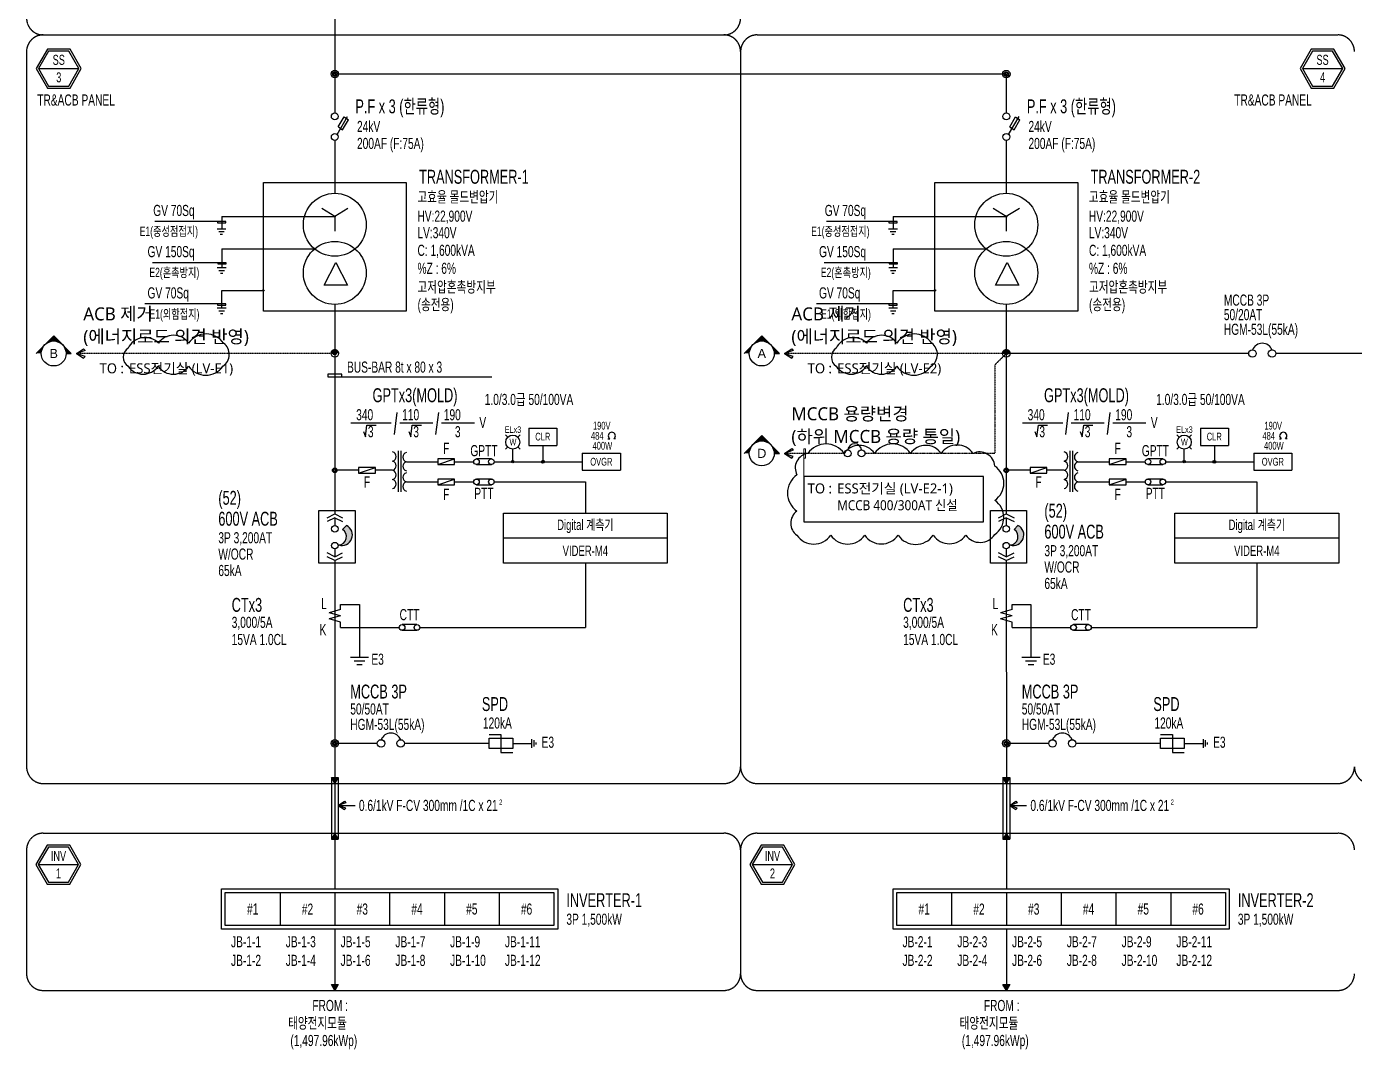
# Model space of a CAD drawing. Header units: millimetres. Extents: x 3366 to 510398, y 0 to 56757.
# Drawn here: x 183297 to 219092, y 2543 to 30112 of the extents above; entities that cross this region are included whole.
import ezdxf
from ezdxf.enums import TextEntityAlignment as Align

# ---------------------------------------------------------------- set-up
doc = ezdxf.new("R2010")
doc.units = ezdxf.units.MM
for name, pattern in [('C4', [19, 16, -1, 1, -1]), ('LD3', [5.5, 3.5, -1, 0, -1]), ('LH2', [2.75, 2, -0.75])]:
    doc.linetypes.add(name, pattern=pattern)
for name, color, linetype in [('E-ELEC', 3, 'Continuous'), ('E-LINE', 4, 'Continuous'), ('E-TABL', 1, 'Continuous'), ('E-TEXT', 7, 'Continuous')]:
    doc.layers.add(name, color=color, linetype=linetype)
doc.styles.add('aar', font='arial.ttf')
doc.styles.add('GHS', font='', dxfattribs={"width": 0.7})
doc.styles.add('MG', font='malgun.ttf')
doc.styles.get('GHS').set_extended_font_data('Gulim')

msp = doc.modelspace()

# ---------------------------------------------------------------- hatches: boundary and pattern name
at = {"layer": 'E-ELEC'}
for points in [[(191921.3, 16663.6), (191816.3, 16558.6, -0.7207592), (191711.3, 16138.8, 0.9260311)], [(210021.9, 16663.6), (209916.9, 16558.6, -0.7207592), (209811.9, 16138.8, 0.9260311)]]:
    msp.add_hatch(color=8, dxfattribs=at).paths.add_polyline_path(points)
at = {"layer": 'E-LINE'}
for points in [[(191608.1, 9710.7), (191517.2, 9868.2), (191699, 9868.2)], [(209708.7, 9710.7), (209617.8, 9868.2), (209799.6, 9868.2)], [(191608.1, 8370.8), (191517.2, 8213.3), (191699, 8213.3)], [(209708.7, 8370.8), (209617.8, 8213.3), (209799.6, 8213.3)], [(191608.1, 4133.5), (191517.2, 4291), (191699, 4291)], [(209708.7, 4133.5), (209617.8, 4291), (209799.6, 4291)]]:
    msp.add_hatch(color=8, dxfattribs=at).paths.add_polyline_path(points)

# ---------------------------------------------------------------- linework, layer by layer
at = {"color": 8}
for p, q in [((188668.5, 24856.6), (186755.4, 24856.6)), ((188444.6, 24856.2), (188444.6, 24824.3)), ((188444.6, 24824.3), (188668.5, 24824.3)), ((188668.5, 24824.3), (188668.5, 24856.6)), ((206769.1, 24856.6), (204856, 24856.6)), ((206545.2, 24856.2), (206545.2, 24824.3)), ((206545.2, 24824.3), (206769.1, 24824.3)), ((206769.1, 24824.3), (206769.1, 24856.6)), ((188675, 23747.1), (186693.8, 23747.1)), ((188451, 23746.7), (188451, 23714.8)), ((188451, 23714.8), (188675, 23714.8)), ((188675, 23714.8), (188675, 23747.1)), ((206775.5, 23747.1), (204794.4, 23747.1)), ((206551.6, 23746.7), (206551.6, 23714.8)), ((206551.6, 23714.8), (206775.5, 23714.8)), ((206775.5, 23714.8), (206775.5, 23747.1)), ((188668.5, 22635.2), (186486.2, 22635.2)), ((188444.6, 22634.7), (188444.6, 22602.8)), ((188444.6, 22602.8), (188668.5, 22602.8)), ((188668.5, 22602.8), (188668.5, 22635.2)), ((206769.1, 22635.2), (204586.8, 22635.2)), ((206545.2, 22634.7), (206545.2, 22602.8)), ((206545.2, 22602.8), (206769.1, 22602.8)), ((206769.1, 22602.8), (206769.1, 22635.2)), ((191799.6, 20739), (191413.8, 20739)), ((191413.8, 20739), (191413.8, 20672.4)), ((191413.8, 20672.4), (195842.8, 20672.4)), ((191799.6, 20676), (191799.6, 20739))]:
    msp.add_line(p, q, dxfattribs=at)
at = {"color": 6}
for points in [[(186031.7, 20955.4, 0.5205671), (186846.3, 20955.4, 0.5205671), (187666.1, 20955.4, 0.5205671), (188589.9, 20955.4, 0.5205671), (188608.5, 21580.8, 0.5205671), (187665.2, 21580.8, 0.5205671), (186852.3, 21580.8, 0.5205671), (186031.7, 21442.3, 0.5205671)], [(205119.3, 20955.4, 0.5205671), (205933.9, 20955.4, 0.5205671), (206753.8, 20955.4, 0.5205671), (207677.5, 20955.4, 0.5205671), (207696.2, 21580.8, 0.5205671), (206752.8, 21580.8, 0.5205671), (205939.9, 21580.8, 0.5205671), (205119.3, 21442.3, 0.5205671)], [(204063.7, 16401.2, 0.5205671), (204973, 16401.2, 0.5205671), (205890, 16401.2, 0.5205671), (206790.5, 16401.2, 0.5205671), (207736, 16401.2, 0.5205671), (208614.9, 16401.2, 0.5205671), (209400, 16425.5, 0.5205671), (209400, 17342, 0.5205671), (209400, 18267.7, 0.5205671), (208812.5, 18608.7, 0.5205671), (207948.5, 18608.7, 0.5205671), (207127.1, 18608.7, 0.5205671), (206156.8, 18608.7, 0.5205671), (205333.3, 18608.7, 0.5205671), (204361.4, 18608.7, 0.5205671), (204063.7, 18028.1, 0.5205671), (204063.7, 17049.9, 0.5205671)]]:
    msp.add_lwpolyline(points, format="xyb", close=True, dxfattribs=at)
at = {"layer": 'E-ELEC', "color": 8}
for p, q in [((191667.3, 27205.3), (191950.1, 27690.2)), ((191701.1, 27407.7), (191857.8, 27676.2)), ((191817.4, 27332), (191973.9, 27600.3)), ((209767.8, 27205.3), (210050.7, 27690.2)), ((209801.7, 27407.7), (209958.3, 27676.2)), ((209918, 27332), (210074.5, 27600.3)), ((193314.8, 18677.5), (193314.8, 17576.1)), ((193387.8, 18677.5), (193387.8, 17576.1)), ((211415.4, 18677.5), (211415.4, 17576.1)), ((211488.4, 18677.5), (211488.4, 17576.1)), ((194381, 18459), (194381, 18307)), ((194837, 18459), (194381, 18459)), ((194381, 18307), (194837, 18307)), ((194837, 18307), (194837, 18459)), ((212481.6, 18459), (212481.6, 18307)), ((212937.6, 18459), (212481.6, 18459)), ((212481.6, 18307), (212937.6, 18307)), ((212937.6, 18307), (212937.6, 18459)), ((192246.6, 18227.5), (192246.6, 18075.5)), ((192702.6, 18227.5), (192246.6, 18227.5)), ((192246.6, 18075.5), (192702.6, 18075.5)), ((192702.6, 18075.5), (192702.6, 18227.5)), ((194381, 17915.5), (194381, 17763.5)), ((194837, 17915.5), (194381, 17915.5)), ((194837, 17763.5), (194837, 17915.5)), ((210347.2, 18227.5), (210347.2, 18075.5)), ((210803.2, 18227.5), (210347.2, 18227.5)), ((210347.2, 18075.5), (210803.2, 18075.5)), ((210803.2, 18075.5), (210803.2, 18227.5)), ((212481.6, 17915.5), (212481.6, 17763.5)), ((212937.6, 17915.5), (212481.6, 17915.5)), ((212937.6, 17763.5), (212937.6, 17915.5)), ((194381, 17763.5), (194837, 17763.5)), ((212481.6, 17763.5), (212937.6, 17763.5)), ((191396.4, 16873.6), (191606.4, 16978.5)), ((191606.4, 16873.6), (191396.4, 16768.6)), ((191606.4, 16978.5), (191816.3, 16873.6)), ((191606.4, 16873.6), (191606.4, 16663.6)), ((191606.4, 16873.6), (191816.3, 16768.6)), ((209497, 16873.6), (209707, 16978.5)), ((209707, 16873.6), (209497, 16768.6)), ((209707, 16978.5), (209916.9, 16873.6)), ((209707, 16873.6), (209707, 16663.6)), ((209707, 16873.6), (209916.9, 16768.6)), ((191816.3, 16558.6), (191921.3, 16663.6)), ((209916.9, 16558.6), (210021.9, 16663.6)), ((191606.4, 15823.8), (191396.4, 15928.8)), ((191606.4, 15718.9), (191396.4, 15823.8)), ((191606.4, 16033.8), (191606.4, 15823.8)), ((191606.4, 15823.8), (191816.3, 15928.8)), ((191606.4, 15718.9), (191816.3, 15823.8)), ((209707, 15823.8), (209497, 15928.8)), ((209707, 15718.9), (209497, 15823.8)), ((209707, 16033.8), (209707, 15823.8)), ((209707, 15823.8), (209916.9, 15928.8)), ((209707, 15718.9), (209916.9, 15823.8)), ((192752.3, 10790.9), (191606.4, 10790.9)), ((195762.7, 10790.9), (193482.1, 10790.9)), ((196402.8, 10790.9), (196919.2, 10790.9)), ((196919.2, 10675.7), (196919.2, 10906)), ((196976.8, 10704.5), (196976.8, 10877.2)), ((197034.3, 10762.1), (197034.3, 10819.6)), ((210852.9, 10790.9), (209707, 10790.9)), ((213863.3, 10790.9), (211582.7, 10790.9)), ((214503.4, 10790.9), (215019.8, 10790.9)), ((215019.8, 10675.7), (215019.8, 10906)), ((215077.4, 10704.5), (215077.4, 10877.2)), ((215134.9, 10762.1), (215134.9, 10819.6)), ((188655, 6772.4), (197514.2, 6772.4)), ((206755.6, 6772.4), (215614.8, 6772.4))]:
    msp.add_line(p, q, dxfattribs=at)
at = {"layer": 'E-ELEC', "color": 8, "linetype": 'Continuous'}
for p, q in [((191857.8, 27676.2), (191974.7, 27600.5)), ((209958.3, 27676.2), (210075.2, 27600.5)), ((191701.7, 27407.5), (191817.6, 27332.4)), ((209802.3, 27407.5), (209918.2, 27332.4)), ((194381, 18307), (194837, 18459)), ((212481.6, 18307), (212937.6, 18459)), ((192246.6, 18075.5), (192702.6, 18227.5)), ((194381, 17763.5), (194837, 17915.5)), ((210347.2, 18075.5), (210803.2, 18227.5)), ((212481.6, 17763.5), (212937.6, 17915.5))]:
    msp.add_line(p, q, dxfattribs=at)
at = {"layer": 'E-ELEC'}
for p, q in [((183555.2, 21300.6), (184028.3, 21780.5)), ((184501.3, 21300.6), (184028.3, 21780.5)), ((202642.8, 21300.6), (203115.9, 21780.5)), ((203589, 21300.6), (203115.9, 21780.5)), ((184365.3, 21300.6), (184501.3, 21300.6)), ((203452.9, 21300.6), (203589, 21300.6)), ((202642.8, 18608.7), (203115.9, 19088.7)), ((203589, 18608.7), (203115.9, 19088.7)), ((203452.9, 18608.7), (203589, 18608.7))]:
    msp.add_line(p, q, dxfattribs=at)
at = {"layer": 'E-ELEC', "color": 8, "ltscale": 10}
for p, q in [((195762.7, 11034.7), (196082.8, 11034.7)), ((196082.8, 11034.7), (196082.8, 10547)), ((213863.3, 11034.7), (214183.3, 11034.7)), ((214183.3, 11034.7), (214183.3, 10547)), ((196082.8, 10547), (196402.8, 10547)), ((214183.3, 10547), (214503.4, 10547))]:
    msp.add_line(p, q, dxfattribs=at)
at = {"layer": 'E-ELEC', "color": 8, "ltscale": 10, "elevation": 0}
for points in [[(195762.7, 10928.2), (196402.8, 10928.2), (196402.8, 10653.5), (195762.7, 10653.5)], [(213863.3, 10928.2), (214503.4, 10928.2), (214503.4, 10653.5), (213863.3, 10653.5)]]:
    msp.add_lwpolyline(points, close=True, dxfattribs=at)
at = {"layer": 'E-ELEC', "color": 8, "elevation": 0}
for points in [[(188555, 6872.4), (197614.2, 6872.4), (197614.2, 5781.1), (188555, 5781.1)], [(206655.6, 6872.4), (215714.8, 6872.4), (215714.8, 5781.1), (206655.6, 5781.1)]]:
    msp.add_lwpolyline(points, close=True, dxfattribs=at)
for points in [[(197514.2, 5881.1), (188655, 5881.1), (188655, 6772.4)], [(190131.6, 6772.4), (190131.6, 5881.1)], [(191608.1, 6772.4), (191608.1, 5881.1)], [(193084.6, 6772.4), (193084.6, 5881.1)], [(194561.2, 6772.4), (194561.2, 5881.1)], [(196037.7, 6772.4), (196037.7, 5881.1)], [(197514.2, 6772.4), (197514.2, 5881.1)], [(215614.8, 5881.1), (206755.6, 5881.1), (206755.6, 6772.4)], [(208232.2, 6772.4), (208232.2, 5881.1)], [(209708.7, 6772.4), (209708.7, 5881.1)], [(211185.2, 6772.4), (211185.2, 5881.1)], [(212661.7, 6772.4), (212661.7, 5881.1)], [(214138.3, 6772.4), (214138.3, 5881.1)], [(215614.8, 6772.4), (215614.8, 5881.1)]]:
    msp.add_lwpolyline(points, dxfattribs=at)
at = {"layer": 'E-ELEC', "color": 8}
for centre, radius in [((191606.4, 28830.7), 100.8), ((191606.4, 28830.7), 40.3), ((209707, 28830.7), 100.8), ((209707, 28830.7), 40.3), ((191606.4, 27690.2), 92.4), ((209707, 27690.2), 92.4), ((191606.4, 27135.8), 92.4), ((209707, 27135.8), 92.4), ((191606.4, 24769.4), 848.2), ((209707, 24769.4), 848.2), ((191606.4, 23470.4), 848.2), ((209707, 23470.4), 848.2), ((216341.6, 21300.6), 100.3), ((216870.9, 21300.6), 100.3), ((191606.4, 18151.5), 53.5), ((209707, 18151.5), 53.5), ((191606.4, 16576.1), 87.5), ((209707, 16576.1), 87.5), ((191606.4, 16121.3), 87.5), ((209707, 16121.3), 87.5), ((191606.4, 10790.9), 100.8), ((191606.4, 10790.9), 40.3), ((192852.6, 10790.9), 100.3), ((193381.8, 10790.9), 100.3), ((209707, 10790.9), 100.8), ((209707, 10790.9), 40.3), ((210953.2, 10790.9), 100.3), ((211482.4, 10790.9), 100.3)]:
    msp.add_circle(centre, radius, dxfattribs=at)
at = {"layer": 'E-ELEC', "linetype": 'Continuous'}
for centre in [(184028.3, 21300.6), (203115.9, 21300.6), (203115.9, 18608.7)]:
    msp.add_circle(centre, 337, dxfattribs=at)
at = {"layer": 'E-ELEC', "color": 7}
for centre, radius in [((191606.4, 21300.6), 100.8), ((191606.4, 21300.6), 40.3), ((209707, 21300.6), 100.8), ((209707, 21300.6), 40.3)]:
    msp.add_circle(centre, radius, dxfattribs=at)
at = {"layer": 'E-ELEC'}
for centre in [(205433.9, 18608.7), (205803.6, 18608.7)]:
    msp.add_circle(centre, 93.6, dxfattribs=at)
at = {"layer": 'E-ELEC', "color": 8}
for centre, radius, start, end in [((216606.3, 21288.8), 287.4, 22.9493, 157.0507), ((193134.5, 18522.1), 127.4, 284.17223, 75.82777), ((193568.1, 18506.5), 127.4, 104.17223, 255.82777), ((211235.1, 18522.1), 127.4, 284.17223, 75.82777), ((211668.7, 18506.5), 127.4, 104.17223, 255.82777), ((193134.5, 18275), 127.4, 284.17223, 75.82777), ((193568.1, 18259.4), 127.4, 104.17223, 255.82777), ((211235.1, 18275), 127.4, 284.17223, 75.82777), ((211668.7, 18259.4), 127.4, 104.17223, 255.82777), ((193134.5, 18027.9), 127.4, 284.17223, 75.82777), ((193134.5, 17780.8), 127.4, 284.17223, 75.82777), ((193568.1, 17963.1), 127.4, 104.17223, 255.82777), ((211235.1, 18027.9), 127.4, 284.17223, 75.82777), ((211235.1, 17780.8), 127.4, 284.17223, 75.82777), ((211668.7, 17963.1), 127.4, 104.17223, 255.82777), ((193568.1, 17716), 127.4, 104.17223, 255.82777), ((211668.7, 17716), 127.4, 104.17223, 255.82777), ((191796.1, 16409.3), 283.5, 252.5973, 63.79989), ((191693.9, 16366.2), 228.1, 274.39871, 57.52881), ((209896.7, 16409.3), 283.5, 252.5973, 63.79989), ((209794.4, 16366.2), 228.1, 274.39871, 57.52881), ((193117.2, 10779.1), 287.4, 22.9493, 157.0507), ((211217.8, 10779.1), 287.4, 22.9493, 157.0507)]:
    msp.add_arc(centre, radius, start, end, dxfattribs=at)
at = {"layer": 'E-ELEC'}
msp.add_arc((205618.8, 18679.6), 186.2, 6.97298, 173.02702, dxfattribs=at)
for points in [[(183555.2, 21300.6), (183691.2, 21300.6), (183782.3, 21531)], [(183794.3, 21543.1), (184028.3, 21637.6), (184028.3, 21780.5)], [(184262.3, 21543.1), (184028.3, 21637.6), (184028.3, 21780.5)], [(184501.3, 21300.6), (184365.3, 21300.6), (184274.2, 21531)], [(202642.8, 21300.6), (202778.8, 21300.6), (202870, 21531)], [(202881.9, 21543.1), (203115.9, 21637.6), (203115.9, 21780.5)], [(203349.9, 21543.1), (203115.9, 21637.6), (203115.9, 21780.5)], [(203589, 21300.6), (203452.9, 21300.6), (203361.8, 21531)], [(202881.9, 18851.2), (203115.9, 18945.7), (203115.9, 19088.7)], [(203349.9, 18851.2), (203115.9, 18945.7), (203115.9, 19088.7)], [(202642.8, 18608.7), (202778.8, 18608.7), (202870, 18839.1)], [(203589, 18608.7), (203452.9, 18608.7), (203361.8, 18839.1)]]:
    msp.add_solid(points, dxfattribs=at)
at = {"layer": 'E-LINE', "color": 8}
for p, q in [((191606.4, 34849.6), (191606.4, 27782.6)), ((209707, 28830.7), (191606.4, 28830.7)), ((209707, 28830.7), (209707, 27782.6)), ((191606.4, 27043.4), (191606.4, 25617.6)), ((209707, 27043.4), (209707, 25617.6)), ((216241.4, 21300.6), (209707, 21300.6)), ((222287.8, 21300.6), (216971.2, 21300.6)), ((191606.4, 15718.9), (191608.1, 9710.7)), ((209707, 15718.9), (209708.7, 9710.7)), ((209708.7, 9710.7), (209617.8, 9868.2)), ((209617.8, 9868.2), (209799.6, 9868.2)), ((209799.6, 9868.2), (209708.7, 9710.7)), ((209708.7, 8370.8), (209617.8, 8213.3)), ((209799.6, 8213.3), (209708.7, 8370.8)), ((191608.1, 8213.3), (191608.1, 6872.4)), ((209617.8, 8213.3), (209799.6, 8213.3)), ((209708.7, 8213.3), (209708.7, 6872.4)), ((191608.1, 5781.1), (191608.1, 4133.5)), ((209708.7, 5781.1), (209708.7, 4133.5))]:
    msp.add_line(p, q, dxfattribs=at)
at = {"layer": 'E-LINE', "color": 8, "linetype": 'Continuous'}
for p, q in [((191606.4, 22622.1), (191606.4, 16978.5)), ((209707, 22622.1), (209707, 16978.5))]:
    msp.add_line(p, q, dxfattribs=at)
at = {"layer": 'E-LINE'}
for p, q in [((184645, 21300.6), (184834, 21427.3)), ((184877.3, 21384), (184645, 21300.6)), ((184645, 21300.6), (184834, 21173.8)), ((184877.3, 21217.1), (184645, 21300.6)), ((184834, 21427.3), (184877.3, 21384)), ((184834, 21173.8), (184877.3, 21217.1)), ((203732.6, 21300.6), (203921.7, 21427.3)), ((203964.9, 21384), (203732.6, 21300.6)), ((203732.6, 21300.6), (203921.7, 21173.8)), ((203964.9, 21217.1), (203732.6, 21300.6)), ((203921.7, 21427.3), (203964.9, 21384)), ((203921.7, 21173.8), (203964.9, 21217.1)), ((203732.6, 18608.7), (203921.7, 18735.4)), ((203964.9, 18692.1), (203732.6, 18608.7)), ((203921.7, 18735.4), (203964.9, 18692.1)), ((203732.6, 18608.7), (203921.7, 18482)), ((203964.9, 18525.2), (203732.6, 18608.7)), ((203921.7, 18482), (203964.9, 18525.2))]:
    msp.add_line(p, q, dxfattribs=at)
at = {"layer": 'E-LINE', "color": 8, "linetype": 'LH2'}
for p, q in [((191608.1, 9710.7), (191608.1, 8370.8)), ((209708.7, 9710.7), (209708.7, 8370.8))]:
    msp.add_line(p, q, dxfattribs=at)
at = {"layer": 'E-LINE', "linetype": 'LD3', "ltscale": 2, "elevation": 0}
for points in [[(191606.4, 21300.6), (184645, 21300.6)], [(209707, 21300.6), (203732.6, 21300.6)], [(209707, 21300.6), (209400, 20993.6), (209400, 18608.7), (205897.2, 18608.7)], [(205340.3, 18608.7), (203732.6, 18608.7)]]:
    msp.add_lwpolyline(points, dxfattribs=at)
at = {"layer": 'E-LINE', "color": 8, "elevation": 0}
for points in [[(191608.1, 9710.7), (191517.2, 9868.2), (191699, 9868.2)], [(191608.1, 8370.8), (191517.2, 8213.3), (191699, 8213.3)], [(191608.1, 4133.5), (191517.2, 4291), (191699, 4291)], [(209708.7, 4133.5), (209617.8, 4291), (209799.6, 4291)]]:
    msp.add_lwpolyline(points, close=True, dxfattribs=at)
at = {"layer": 'E-LINE', "color": 8}
for centre in [(191606.4, 18151.5), (209707, 18151.5)]:
    msp.add_circle(centre, 63, dxfattribs=at)
at = {"layer": 'E-TABL', "color": 8, "linetype": 'C4'}
for p, q in [((183746.8, 29886.6), (202093.9, 29886.6)), ((202993.9, 29886.6), (218641.9, 29886.6)), ((183296.8, 29436.6), (183296.8, 10160.7)), ((202543.9, 29436.6), (202543.9, 10160.7)), ((183746.8, 9710.7), (202093.9, 9710.7)), ((202993.9, 9710.7), (218641.9, 9710.7)), ((183746.8, 8370.8), (202093.9, 8370.8)), ((202993.9, 8370.8), (218641.9, 8370.8)), ((183296.8, 7920.8), (183296.8, 4583.5)), ((202543.9, 7920.8), (202543.9, 4583.5)), ((183746.8, 4133.5), (202093.9, 4133.5)), ((202993.9, 4133.5), (218641.9, 4133.5))]:
    msp.add_line(p, q, dxfattribs=at)
at = {"layer": 'E-TABL', "color": 8, "linetype": 'Continuous'}
for p, q in [((183620.6, 28979), (184709.5, 28979)), ((217688, 28979), (218776.9, 28979)), ((189681.8, 25907.1), (193530.9, 25907.1)), ((189681.8, 22444.8), (189681.8, 25907.1)), ((193530.9, 25907.1), (193530.9, 22444.8)), ((191606.4, 24993.1), (191252.9, 25210.5)), ((191958.1, 25206.1), (191606.4, 24993.1)), ((209707, 24993.1), (209353.5, 25210.5)), ((210058.7, 25206.1), (209707, 24993.1)), ((191606.4, 24993.1), (191606.4, 24596.8)), ((209707, 24993.1), (209707, 24596.8)), ((191317.2, 23143), (191631.6, 23756.6)), ((191631.6, 23756.6), (191946, 23143)), ((209417.8, 23143), (209732.2, 23756.6)), ((209732.2, 23756.6), (210046.6, 23143)), ((191946, 23143), (191317.2, 23143)), ((210046.6, 23143), (209417.8, 23143)), ((193530.9, 22444.8), (189681.8, 22444.8)), ((191177.9, 17068.6), (192155.3, 17068.6)), ((191177.9, 15646), (191177.9, 17068.6)), ((192155.3, 17068.6), (192155.3, 15646)), ((192155.3, 15646), (191177.9, 15646)), ((183612.2, 7523.8), (184701.1, 7523.8)), ((202859.2, 7523.8), (203948.1, 7523.8))]:
    msp.add_line(p, q, dxfattribs=at)
at = {"layer": 'E-TABL', "color": 8}
for p, q in [((188556.5, 24993.1), (191606.4, 24993.1)), ((206657.1, 24993.1), (209707, 24993.1)), ((188556.5, 24123.1), (191064.7, 24123.1)), ((206657.1, 24123.1), (209165.3, 24123.1)), ((188556.5, 22519.4), (188556.5, 23002.3)), ((188556.5, 23002.3), (189681.8, 23002.3)), ((191699, 9119.5), (192154.8, 9119.5)), ((209799.6, 9119.5), (210255.4, 9119.5))]:
    msp.add_line(p, q, dxfattribs=at)
at = {"layer": 'E-TABL', "color": 8, "linetype": 'LH2'}
for p, q in [((191517.2, 9868.2), (191517.2, 8213.3)), ((191699, 9868.2), (191699, 8213.3)), ((209617.8, 9868.2), (209617.8, 8213.3)), ((209799.6, 9868.2), (209799.6, 8213.3))]:
    msp.add_line(p, q, dxfattribs=at)
at = {"layer": 'E-TABL', "color": 8, "linetype": 'Continuous', "elevation": 0}
for points in [[(183892.8, 29450.5), (183620.6, 28979), (183892.8, 28507.5), (184437.3, 28507.5), (184709.5, 28979), (184437.3, 29450.5)], [(217960.2, 29450.5), (217688, 28979), (217960.2, 28507.5), (218504.7, 28507.5), (218776.9, 28979), (218504.7, 29450.5)], [(207782.4, 25907.1), (211631.5, 25907.1), (211631.5, 22444.8), (207782.4, 22444.8)], [(209278.5, 17068.6), (210255.9, 17068.6), (210255.9, 15646), (209278.5, 15646)], [(183884.4, 7995.3), (183612.2, 7523.8), (183884.4, 7052.2), (184428.9, 7052.2), (184701.1, 7523.8), (184428.9, 7995.3)], [(203131.4, 7995.3), (202859.2, 7523.8), (203131.4, 7052.2), (203675.9, 7052.2), (203948.1, 7523.8), (203675.9, 7995.3)]]:
    msp.add_lwpolyline(points, close=True, dxfattribs=at)
at = {"layer": 'E-TABL', "color": 8, "elevation": 0}
msp.add_lwpolyline([(206657.1, 22519.4), (206657.1, 23002.3), (207782.4, 23002.3)], dxfattribs=at)
at = {"layer": 'E-TABL', "lineweight": 18, "elevation": 0}
msp.add_lwpolyline([(204248.4, 17982), (204248.4, 18734.2), (204294.1, 18734.2), (204294.1, 18483.2), (204248.4, 18483.2)], dxfattribs=at)
at = {"layer": 'E-TABL', "elevation": 0}
msp.add_lwpolyline([(204248.4, 16765), (209093.1, 16765), (209093.1, 17982), (204248.4, 17982)], close=True, dxfattribs=at)
at = {"layer": 'E-TABL', "color": 8, "elevation": 0}
for points in [[(191902.3, 9192.5), (191699, 9119.5), (191864.4, 9230.3)], [(191699, 9119.5), (191864.4, 9008.6), (191902.3, 9046.4)], [(210002.8, 9192.5), (209799.6, 9119.5), (209965, 9230.3)], [(209799.6, 9119.5), (209965, 9008.6), (210002.8, 9046.4)]]:
    msp.add_lwpolyline(points, close=True, dxfattribs=at)
at = {"layer": 'E-TABL', "color": 8, "linetype": 'C4'}
for centre, start, end in [((183746.8, 30336.6), 180, 270), ((202093.9, 30336.6), 270, 0), ((183746.8, 29436.6), 90, 180), ((202093.9, 29436.6), 0, 90), ((202993.9, 29436.6), 90, 180), ((218641.9, 29436.6), 0, 90), ((183746.8, 10160.7), 180, 270), ((202093.9, 10160.7), 270, 0), ((202993.9, 10160.7), 180, 270), ((218641.9, 10160.7), 270, 0), ((219541.9, 10160.7), 180, 270), ((183746.8, 7920.8), 90, 180), ((202093.9, 7920.8), 0, 90), ((202993.9, 7920.8), 90, 180), ((218641.9, 7920.8), 0, 90), ((183746.8, 4583.5), 180, 270), ((202093.9, 4583.5), 270, 0), ((202993.9, 4583.5), 180, 270), ((218641.9, 4583.5), 270, 0)]:
    msp.add_arc(centre, 450, start, end, dxfattribs=at)
at = {"layer": 'E-TEXT', "color": 8}
for p, q in [((188556.5, 24993.1), (188556.5, 24655.1)), ((206657.1, 24993.1), (206657.1, 24655.1)), ((188670, 24655.1), (188432.2, 24655.1)), ((188626, 24579), (188476.2, 24579)), ((188582.7, 24503.9), (188519.5, 24503.9)), ((206770.6, 24655.1), (206532.8, 24655.1)), ((206726.6, 24579), (206576.8, 24579)), ((206683.3, 24503.9), (206620.1, 24503.9)), ((188556.5, 24123.1), (188556.5, 23608.2)), ((206657.1, 24123.1), (206657.1, 23608.2)), ((188675.4, 23608.2), (188437.7, 23608.2)), ((188631.5, 23532.1), (188481.6, 23532.1)), ((188588.1, 23457), (188525, 23457)), ((206776, 23608.2), (206538.2, 23608.2)), ((206732, 23532.1), (206582.2, 23532.1)), ((206688.7, 23457), (206625.5, 23457)), ((188675.4, 22519.4), (188437.7, 22519.4)), ((188631.5, 22443.2), (188481.6, 22443.2)), ((188588.1, 22368.2), (188525, 22368.2)), ((206776, 22519.4), (206538.2, 22519.4)), ((206732, 22443.2), (206582.2, 22443.2)), ((206688.7, 22368.2), (206625.5, 22368.2)), ((193275, 19711.2), (193202.2, 19113.9)), ((194397.1, 19711.2), (194324.2, 19113.9)), ((211375.6, 19711.2), (211302.7, 19113.9)), ((212497.6, 19711.2), (212424.8, 19113.9)), ((192038.8, 19434.4), (193126.4, 19434.4)), ((193356.7, 19434.4), (194248.4, 19434.4)), ((194478.7, 19434.4), (195370.4, 19434.4)), ((210139.4, 19434.4), (211226.9, 19434.4)), ((211457.3, 19434.4), (212349, 19434.4)), ((212579.3, 19434.4), (213471, 19434.4)), ((196840.5, 19285), (196840.5, 18823.5)), ((196840.5, 19285), (197595.6, 19285)), ((197595.6, 19285), (197595.6, 18823.5)), ((198970.1, 19002.6), (199015.4, 19002.6)), ((199176.7, 19002.6), (199131.3, 19002.6)), ((214941.1, 19285), (214941.1, 18823.5)), ((214941.1, 19285), (215696.2, 19285)), ((215696.2, 19285), (215696.2, 18823.5)), ((217070.6, 19002.6), (217116, 19002.6)), ((217277.2, 19002.6), (217231.9, 19002.6)), ((196402.9, 18383), (196402.9, 18724.7)), ((196840.5, 18823.5), (197595.6, 18823.5)), ((197218.1, 18823.5), (197218.1, 18383)), ((198278.3, 18613.7), (198278.3, 18152.2)), ((198278.3, 18613.7), (199304.1, 18613.7)), ((199304.1, 18613.7), (199304.1, 18152.2)), ((214503.5, 18383), (214503.5, 18724.7)), ((214941.1, 18823.5), (215696.2, 18823.5)), ((215318.7, 18823.5), (215318.7, 18383)), ((216378.8, 18613.7), (216378.8, 18152.2)), ((216378.8, 18613.7), (217404.7, 18613.7)), ((217404.7, 18613.7), (217404.7, 18152.2)), ((193536.9, 18383), (194381, 18383)), ((194837, 18383), (195349.4, 18383)), ((195826.1, 18459), (195425.4, 18459)), ((195425.4, 18307), (195826.1, 18307)), ((195902.1, 18383), (198278.3, 18383)), ((211637.5, 18383), (212481.6, 18383)), ((212937.6, 18383), (213450, 18383)), ((213926.7, 18459), (213526, 18459)), ((213526, 18307), (213926.7, 18307)), ((214002.7, 18383), (216378.8, 18383)), ((192246.6, 18151.5), (191606.4, 18151.5)), ((193165.7, 18151.5), (192702.6, 18151.5)), ((195826.1, 17915.5), (195425.4, 17915.5)), ((198278.3, 18152.2), (199304.1, 18152.2)), ((210347.2, 18151.5), (209707, 18151.5)), ((211266.3, 18151.5), (210803.2, 18151.5)), ((213926.7, 17915.5), (213526, 17915.5)), ((216378.8, 18152.2), (217404.7, 18152.2)), ((193536.9, 17839.5), (194381, 17839.5)), ((194837, 17839.5), (195349.4, 17839.5)), ((195425.4, 17763.5), (195826.1, 17763.5)), ((195902.1, 17839.5), (198359.8, 17839.5)), ((198359.8, 17839.5), (198359.8, 16997.4)), ((211637.5, 17839.5), (212481.6, 17839.5)), ((212937.6, 17839.5), (213450, 17839.5)), ((213526, 17763.5), (213926.7, 17763.5)), ((214002.7, 17839.5), (216460.4, 17839.5)), ((216460.4, 17839.5), (216460.4, 16997.4)), ((198359.8, 15645.1), (198359.8, 13916.2)), ((216460.4, 15645.1), (216460.4, 13916.2)), ((191760.3, 14398), (191452.4, 14313.5)), ((191760.3, 14398), (191760.3, 14533.8)), ((191760.3, 14533.8), (192272.3, 14533.8)), ((192272.3, 14533.8), (192272.3, 13112.1)), ((209860.9, 14398), (209553, 14313.5)), ((209860.9, 14398), (209860.9, 14533.8)), ((209860.9, 14533.8), (210372.8, 14533.8)), ((210372.8, 14533.8), (210372.8, 13112.1)), ((191760.3, 14229), (191452.4, 14313.5)), ((191760.3, 14229), (191452.4, 14144.5)), ((191760.3, 14060.1), (191452.4, 14144.5)), ((191760.3, 13916.2), (191760.3, 14060.1)), ((193820.1, 13992.2), (193419.3, 13992.2)), ((209860.9, 14229), (209553, 14313.5)), ((209860.9, 14229), (209553, 14144.5)), ((209860.9, 14060.1), (209553, 14144.5)), ((209860.9, 13916.2), (209860.9, 14060.1)), ((211920.6, 13992.2), (211519.9, 13992.2)), ((193419.3, 13840.2), (193820.1, 13840.2)), ((211519.9, 13840.2), (211920.6, 13840.2)), ((192026.7, 13112.1), (192517.8, 13112.1)), ((192124.9, 13015.8), (192419.6, 13015.8)), ((192198.6, 12919.5), (192345.9, 12919.5)), ((210127.3, 13112.1), (210618.4, 13112.1)), ((210225.5, 13015.8), (210520.2, 13015.8)), ((210299.2, 12919.5), (210446.5, 12919.5))]:
    msp.add_line(p, q, dxfattribs=at)
at = {"layer": 'E-TEXT', "color": 8, "linetype": 'Continuous'}
for p, q in [((196267.1, 19043.8), (196203.5, 19105.3)), ((196598.5, 19105.3), (196537, 19045.7)), ((214367.6, 19043.8), (214304.1, 19105.3)), ((214699.1, 19105.3), (214637.5, 19045.7)), ((196266.3, 18783.4), (196203.5, 18722.6)), ((196598.5, 18722.6), (196537.8, 18781.5)), ((214366.8, 18783.4), (214304.1, 18722.6)), ((214699.1, 18722.6), (214638.4, 18781.5)), ((191760.3, 13916.2), (193343.3, 13916.2)), ((193896.1, 13916.2), (198359.8, 13916.2)), ((209860.9, 13916.2), (211443.9, 13916.2)), ((211996.6, 13916.2), (216460.4, 13916.2))]:
    msp.add_line(p, q, dxfattribs=at)
at = {"layer": 'E-TEXT', "color": 8, "linetype": 'Continuous', "elevation": 0}
for points in [[(183861.7, 29504.4), (183558.4, 28979), (183861.7, 28453.6), (184468.4, 28453.6), (184771.7, 28979), (184468.4, 29504.4)], [(217929.1, 29504.4), (217625.8, 28979), (217929.1, 28453.6), (218535.8, 28453.6), (218839.1, 28979), (218535.8, 29504.4)], [(183853.3, 8049.2), (183550, 7523.8), (183853.3, 6998.4), (184460, 6998.4), (184763.3, 7523.8), (184460, 8049.2)], [(203100.3, 8049.2), (202797, 7523.8), (203100.3, 6998.4), (203707, 6998.4), (204010.3, 7523.8), (203707, 8049.2)]]:
    msp.add_lwpolyline(points, close=True, dxfattribs=at)
at = {"layer": 'E-TEXT', "color": 7, "linetype": 'Continuous', "elevation": 0}
for points in [[(191666.7, 21300.6, 120.6, 120.6, 1), (191546.1, 21300.6, 0, 0, 0)], [(209767.3, 21300.6, 120.6, 120.6, 1), (209646.6, 21300.6, 0, 0, 0)]]:
    msp.add_lwpolyline(points, format="xyseb", dxfattribs=at)
at = {"layer": 'E-TEXT', "color": 8, "elevation": 0}
for points in [[(192377, 19195.4), (192429.5, 19049.7), (192470.3, 19364.4), (192718.2, 19364.4)], [(193601.6, 19195.4), (193654.1, 19049.7), (193694.9, 19364.4), (193942.8, 19364.4)], [(210477.6, 19195.4), (210530.1, 19049.7), (210570.9, 19364.4), (210818.8, 19364.4)], [(211702.2, 19195.4), (211754.7, 19049.7), (211795.5, 19364.4), (212043.3, 19364.4)], [(200567.3, 16997.4), (200567.3, 15645.1), (196152.3, 15645.1), (196152.3, 16997.4)], [(196152.3, 16997.4), (200567.3, 16997.4)], [(218667.9, 16997.4), (218667.9, 15645.1), (214252.9, 15645.1), (214252.9, 16997.4)], [(214252.9, 16997.4), (218667.9, 16997.4)], [(200567.3, 16321.3), (196152.3, 16321.3)], [(218667.9, 16321.3), (214252.9, 16321.3)]]:
    msp.add_lwpolyline(points, dxfattribs=at)
at = {"layer": 'E-TEXT', "color": 8, "linetype": 'Continuous'}
for centre, radius in [((191606.4, 28830.7), 60.3), ((209707, 28830.7), 60.3), ((196402.9, 18913.2), 188.5), ((214503.5, 18913.2), 188.5), ((191606.4, 10790.9), 60.3), ((209707, 10790.9), 60.3)]:
    msp.add_circle(centre, radius, dxfattribs=at)
at = {"layer": 'E-TEXT', "color": 8}
for centre, radius in [((191606.4, 24993.1), 18.1), ((209707, 24993.1), 18.1), ((191064.7, 24123.1), 18.1), ((209165.3, 24123.1), 18.1), ((189681.8, 23002.3), 18.1), ((207782.4, 23002.3), 18.1), ((195425.4, 18383), 76), ((195826.1, 18383), 76), ((196402.9, 18383), 33.3), ((197218.1, 18383), 40), ((213526, 18383), 76), ((213926.7, 18383), 76), ((214503.5, 18383), 33.3), ((215318.7, 18383), 40), ((191606.4, 18151.5), 40), ((195425.4, 17839.5), 76), ((195826.1, 17839.5), 76), ((209707, 18151.5), 40), ((213526, 17839.5), 76), ((213926.7, 17839.5), 76), ((193419.3, 13916.2), 76), ((193820.1, 13916.2), 76), ((211519.9, 13916.2), 76), ((211920.6, 13916.2), 76)]:
    msp.add_circle(centre, radius, dxfattribs=at)
for centre in [(199073.4, 19081.4), (217173.9, 19081.4)]:
    msp.add_arc(centre, 97.8, 306.33604, 233.66396, dxfattribs=at)

# ---------------------------------------------------------------- texts
at = {"color": 8, "style": 'GHS', "width": 0.7}
for s, p in [('GV 70Sq', (186712, 25005.1)), ('GV 70Sq', (204812.6, 25005.1)), ('GV 150Sq', (186558.9, 23895.6)), ('GV 150Sq', (204659.5, 23895.6)), ('GV 70Sq', (186557.9, 22783.6)), ('GV 70Sq', (204658.5, 22783.6)), ('BUS-BAR 8t x 80 x 3', (191935.3, 20783.5))]:
    msp.add_text(s, height=300, dxfattribs=at).set_placement(p)
at = {"layer": 'E-ELEC', "color": 8, "style": 'GHS', "width": 0.7}
for s, p in [('고효율 몰드변압기', (193832.7, 25370.8)), ('고효율 몰드변압기', (211933.3, 25370.8)), ('C: 1,600kVA', (193835.3, 23931.1)), ('C: 1,600kVA', (211935.9, 23931.1))]:
    msp.add_text(s, height=300, dxfattribs=at).set_placement(p)
for p in [(198359.8, 15983.2), (216460.4, 15983.2)]:
    msp.add_text('VIDER-M4', height=280, dxfattribs=at).set_placement(p, align=Align.MIDDLE)
at = {"layer": 'E-LINE', "color": 8, "style": 'GHS', "width": 0.7}
for s, p in [('P.F x 3 (한류형)', (192160.6, 27774)), ('P.F x 3 (한류형)', (210261.2, 27774)), ('TRANSFORMER-1', (193877.8, 25875.7)), ('TRANSFORMER-2', (211978.4, 25875.7)), ('(52)', (188466.3, 17223.3)), ('(52)', (210733.9, 16874.8)), ('600V ACB', (188466.3, 16659.2)), ('600V ACB', (210733.9, 16310.7)), ('CTx3', (188826.7, 14337.1)), ('CTx3', (206927.3, 14337.1)), ('MCCB 3P', (192023.8, 12001.4)), ('MCCB 3P', (210124.4, 12001.4)), ('SPD', (195569.8, 11664.8)), ('SPD', (213670.4, 11664.8)), ('INVERTER-1', (197848, 6378.2)), ('INVERTER-2', (215948.6, 6378.2))]:
    msp.add_text(s, height=375, dxfattribs=at).set_placement(p)
for s, height, p in [('GPTx3(MOLD)', 375, (193768.4, 20128.7)), ('GPTx3(MOLD)', 375, (211868.9, 20128.7)), ('Digital 계측기', 280, (198359.8, 16659.4)), ('Digital 계측기', 280, (216460.4, 16659.4))]:
    msp.add_text(s, height=height, dxfattribs=at).set_placement(p, align=Align.MIDDLE)
at = {"layer": 'E-TEXT', "color": 8, "linetype": 'Continuous', "style": 'GHS', "width": 0.7}
for s, height, p in [('SS', 270, (184165, 29214.8)), ('SS', 270, (218232.4, 29214.8)), ('3', 270, (184165, 28743.2)), ('4', 270, (218232.4, 28743.2)), ('INV', 270, (184156.6, 7759.5)), ('INV', 270, (203403.7, 7759.5)), ('1', 270, (184156.6, 7288)), ('2', 270, (203403.7, 7288)), ('#1', 300, (189393.3, 6326.7)), ('#2', 300, (190869.8, 6326.7)), ('#3', 300, (192346.4, 6326.7)), ('#4', 300, (193822.9, 6326.7)), ('#5', 300, (195299.4, 6326.7)), ('#6', 300, (196775.9, 6326.7)), ('#1', 300, (207493.9, 6326.7)), ('#2', 300, (208970.4, 6326.7)), ('#3', 300, (210446.9, 6326.7)), ('#4', 300, (211923.5, 6326.7)), ('#5', 300, (213400, 6326.7)), ('#6', 300, (214876.5, 6326.7))]:
    msp.add_text(s, height=height, dxfattribs=at).set_placement(p, align=Align.MIDDLE)
for s, p in [('TR&ACB PANEL', (183585.1, 27982.8)), ('TR&ACB PANEL', (215850.8, 27982.8)), ('MCCB 3P', (215571.8, 22589)), ('50/20AT', (215571.8, 22197.6)), ('HGM-53L(55kA)', (215571.8, 21803.1)), ('1.0/3.0급 50/100VA', (195647.3, 19912.1)), ('1.0/3.0급 50/100VA', (213747.9, 19912.1)), ('3P 3,200AT', (188466.3, 16184.4)), ('3P 3,200AT', (210733.9, 15836)), ('W/OCR', (188466.3, 15743.9)), ('65kA', (188466.3, 15301.9)), ('W/OCR', (210733.9, 15395.4)), ('65kA', (210733.9, 14953.4)), ('3,000/5A', (188826.7, 13904.6)), ('3,000/5A', (206927.3, 13904.6)), ('15VA 1.0CL', (188826.7, 13442.1)), ('15VA 1.0CL', (206927.3, 13442.1)), ('E3', (192591.8, 12911.1)), ('E3', (210692.4, 12911.1)), ('50/50AT', (192023.8, 11568.9)), ('50/50AT', (210124.4, 11568.9)), ('HGM-53L(55kA)', (192023.8, 11154.5)), ('HGM-53L(55kA)', (210124.4, 11154.5)), ('3P 1,500kW', (197848, 5903.5)), ('3P 1,500kW', (215948.6, 5903.5)), ('JB-1-1', (188808.8, 5295.7)), ('JB-1-3', (190285.3, 5295.7)), ('JB-1-5', (191761.9, 5295.7)), ('JB-1-7', (193238.4, 5295.7)), ('JB-1-9', (194714.9, 5295.7)), ('JB-1-11', (196191.4, 5295.7)), ('JB-2-1', (206909.4, 5295.7)), ('JB-2-3', (208385.9, 5295.7)), ('JB-2-5', (209862.5, 5295.7)), ('JB-2-7', (211339, 5295.7)), ('JB-2-9', (212815.5, 5295.7)), ('JB-2-11', (214292, 5295.7)), ('JB-1-2', (188808.8, 4793.7)), ('JB-1-4', (190285.3, 4793.7)), ('JB-1-6', (191761.9, 4793.7)), ('JB-1-8', (193238.4, 4793.7)), ('JB-1-10', (194714.9, 4793.7)), ('JB-1-12', (196191.4, 4793.7)), ('JB-2-2', (206909.4, 4793.7)), ('JB-2-4', (208385.9, 4793.7)), ('JB-2-6', (209862.5, 4793.7)), ('JB-2-8', (211339, 4793.7)), ('JB-2-10', (212815.5, 4793.7)), ('JB-2-12', (214292, 4793.7))]:
    msp.add_text(s, height=300, dxfattribs=at).set_placement(p)
at = {"layer": 'E-TEXT', "color": 8, "style": 'GHS', "width": 0.7}
for s, height, p in [('24kV', 300, (192204.5, 27269.1)), ('24kV', 300, (210305, 27269.1)), ('200AF (F:75A)', 300, (192204.5, 26812)), ('200AF (F:75A)', 300, (210305, 26812)), ('HV:22,900V', 300, (193833.3, 24851.4)), ('HV:22,900V', 300, (211933.9, 24851.4)), ('LV:340V', 300, (193833.3, 24405.6)), ('LV:340V', 300, (211933.9, 24405.6)), ('%%%Z : 6%%%', 300, (193835.3, 23446.1)), ('%%%Z : 6%%%', 300, (211935.9, 23446.1)), ('고저압혼촉방지부', 300, (193835.3, 22944.7)), ('고저압혼촉방지부', 300, (211935.9, 22944.7)), ('(송전용)', 300, (193837.4, 22470.2)), ('(송전용)', 300, (211938, 22470.2)), ('340', 300, (192182.1, 19499.9)), ('110', 300, (193422, 19499.9)), ('190', 300, (194544, 19499.9)), ('340', 300, (210282.7, 19499.9)), ('110', 300, (211522.6, 19499.9)), ('190', 300, (212644.6, 19499.9)), ('3', 300, (192497.8, 19042.7)), ('3', 300, (193722.3, 19042.7)), ('3', 300, (194844.4, 19042.7)), ('V', 300, (195502.7, 19288.7)), ('3', 300, (210598.3, 19042.7)), ('3', 300, (211822.9, 19042.7)), ('3', 300, (212944.9, 19042.7)), ('V', 300, (213603.3, 19288.7)), ('120kA', 300, (195598.7, 11191.3)), ('120kA', 300, (213699.3, 11191.3)), ('E3', 300, (197181.1, 10673.4)), ('E3', 300, (215281.7, 10673.4)), ('0.6/1kV F-CV 300mm /1C x 21', 300, (192256.4, 8969.6)), ('2', 140, (196036.2, 9138.9)), ('0.6/1kV F-CV 300mm /1C x 21', 300, (210357, 8969.6)), ('2', 140, (214136.8, 9138.9)), ('FROM :', 300, (191001.2, 3577.4)), ('FROM :', 300, (209101.8, 3577.4)), ('태양전지모듈', 300, (190347.1, 3105.6)), ('태양전지모듈', 300, (208447.7, 3105.6)), ('(1,497.96kWp)', 300, (190408.3, 2633.7)), ('(1,497.96kWp)', 300, (208508.9, 2633.7))]:
    msp.add_text(s, height=height, dxfattribs=at).set_placement(p)
for s, height, p in [('E1(중성점접지)', 252, (187133.3, 24468.7)), ('E1(중성점접지)', 252, (205233.8, 24468.7)), ('E2(혼촉방지)', 252, (187280.5, 23358.2)), ('E2(혼촉방지)', 252, (205381.1, 23358.2)), ('E1(외함접지)', 252, (187284.6, 22238.2)), ('E1(외함접지)', 252, (205385.2, 22238.2)), ('ELx3', 174.8, (196408, 19161)), ('ELx3', 174.8, (214508.6, 19161)), ('W', 174.8, (196408, 18827.2)), ('CLR', 209.76, (197212.8, 18955.7)), ('W', 174.8, (214508.6, 18827.2)), ('CLR', 209.76, (215313.4, 18955.7))]:
    msp.add_text(s, height=height, dxfattribs=at).set_placement(p, align=Align.CENTER)
at = {"layer": 'E-TEXT', "color": 6, "style": 'MG'}
for s, p in [('ACB 제거', (184826.2, 22367.5)), ('ACB 제거', (203913.8, 22367.5)), ('(에너지로드 의견 반영)', (184826.2, 21755.8)), ('(에너지로드 의견 반영)', (203913.8, 21755.8)), ('MCCB 용량변경', (203913.8, 19675.7)), ('(하위 MCCB 용량 통일)', (203913.8, 19063.9))]:
    msp.add_text(s, height=350, dxfattribs=at).set_placement(p, align=Align.MIDDLE_LEFT)
at = {"layer": 'E-TEXT', "style": 'aar'}
for s, p in [('B', (184028.3, 21300.6)), ('A', (203115.9, 21300.6)), ('D', (203115.9, 18608.7))]:
    msp.add_text(s, height=245, dxfattribs=at).set_placement(p, align=Align.MIDDLE)
at = {"layer": 'E-TEXT', "style": 'MG'}
for s, p in [('TO :', (185265.2, 20900.6)), ('ESS전기실 (LV-E1)', (186059.5, 20900.6)), ('TO :', (204352.8, 20900.6)), ('ESS전기실 (LV-E2)', (205147.1, 20900.6)), ('TO :', (204352.8, 17663)), ('ESS전기실 (LV-E2-1)', (205147.1, 17663))]:
    msp.add_text(s, height=270, dxfattribs=at).set_placement(p, align=Align.MIDDLE_LEFT)
at = {"layer": 'E-TEXT', "color": 8, "style": 'GHS', "width": 0.7}
for s, height, p in [('190V', 209.76, (198801.4, 19355.2)), ('190V', 209.76, (216901.9, 19355.2)), ('484', 209.76, (198680.5, 19080.8)), ('484', 209.76, (216781.1, 19080.8)), ('F', 300, (194609, 18743.4)), ('GPTT', 300, (195625.8, 18682.2)), ('400W', 209.76, (198818.8, 18814.3)), ('F', 300, (212709.6, 18743.4)), ('GPTT', 300, (213726.4, 18682.2)), ('400W', 209.76, (216919.4, 18814.3)), ('OVGR', 209.76, (198791.2, 18383)), ('OVGR', 209.76, (216891.8, 18383)), ('F', 300, (192474.6, 17836.1)), ('F', 300, (210575.2, 17836.1)), ('F', 300, (194608.9, 17504.6)), ('PTT', 300, (195625.8, 17530.3)), ('F', 300, (212709.5, 17504.6)), ('PTT', 300, (213726.4, 17530.3)), ('CTT', 300, (193619.7, 14261.9)), ('CTT', 300, (211720.3, 14261.9))]:
    msp.add_text(s, height=height, dxfattribs=at).set_placement(p, align=Align.MIDDLE)
at = {"layer": 'E-TEXT', "style": 'MG', "width": 0.9}
msp.add_text('MCCB 400/300AT 신설', height=270, dxfattribs=at).set_placement((205147.1, 17210.8), align=Align.MIDDLE_LEFT)
at = {"layer": 'E-TEXT', "color": 8, "style": 'GHS', "width": 0.7}
for s, p in [('L', (191391, 14411.8)), ('L', (209491.6, 14411.8)), ('K', (191378, 13706.5)), ('K', (209478.6, 13706.5))]:
    msp.add_text(s, height=300, dxfattribs=at).set_placement(p, align=Align.RIGHT)

doc.saveas('drawing.dxf')
